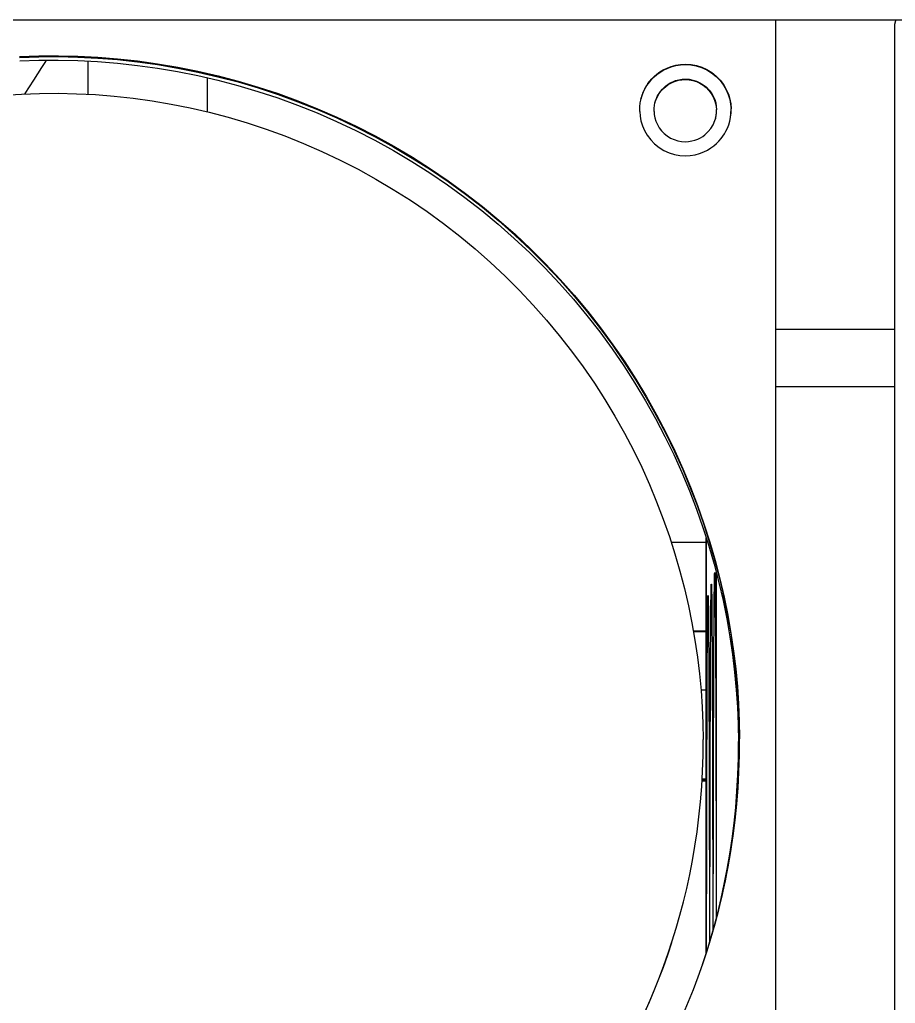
# Model space of a CAD drawing. Header units: millimetres. Extents: x -244 to 244, y -316 to 313.
# Drawn here: x -2.8 to 70.7, y 154.7 to 237.3 of the extents above; entities that cross this region are included whole.
import ezdxf

# ---------------------------------------------------------------- set-up
doc = ezdxf.new("R2010")
doc.units = ezdxf.units.MM
doc.layers.add('VISIBLE', color=7, linetype='Continuous')

msp = doc.modelspace()

# ---------------------------------------------------------------- linework, layer by layer
at = {"layer": 'VISIBLE'}
for p, q in [((-177.036, 237.329), (177.036, 237.329)), ((60.698, 116.051), (60.698, 237.329)), ((70.703, 236.958), (70.793, 237.257)), ((70.703, 116.051), (70.703, 236.958)), ((-2.83, 234.225), (-1.211, 234.282)), ((-2.829, 234.154), (-1.211, 234.211)), ((-2.825, 233.858), (-1.21, 233.915)), ((-1.211, 234.282), (0.423, 234.293)), ((-1.211, 234.211), (0.423, 234.222)), ((-1.21, 233.915), (0.422, 233.926)), ((-0.632, 233.812), (-0.563, 233.919)), ((0.422, 233.926), (2.068, 233.89)), ((0.422, 233.926), (2.068, 233.89)), ((0.423, 234.293), (2.071, 234.257)), ((0.423, 234.222), (2.07, 234.186)), ((0.423, 234.222), (2.07, 234.186)), ((2.07, 234.186), (3.731, 234.102)), ((2.071, 234.257), (3.732, 234.173)), ((3.731, 234.102), (5.402, 233.97)), ((3.731, 234.102), (5.402, 233.97)), ((3.732, 234.173), (5.403, 234.041)), ((5.402, 233.97), (7.081, 233.787)), ((5.402, 233.97), (7.081, 233.787)), ((5.403, 234.041), (7.083, 233.858)), ((-1.292, 232.78), (-0.957, 233.304)), ((-0.957, 233.304), (-0.632, 233.812)), ((2.068, 233.89), (3.726, 233.807)), ((2.904, 233.848), (2.904, 233.307)), ((2.904, 233.307), (2.904, 232.686)), ((3.726, 233.807), (5.395, 233.674)), ((3.726, 233.807), (5.395, 233.674)), ((5.395, 233.674), (7.072, 233.492)), ((5.395, 233.674), (7.072, 233.492)), ((7.072, 233.492), (8.755, 233.258)), ((7.081, 233.787), (8.766, 233.553)), ((7.083, 233.858), (8.769, 233.624)), ((8.755, 233.258), (10.442, 232.973)), ((8.766, 233.553), (10.455, 233.267)), ((8.769, 233.624), (10.459, 233.338)), ((10.455, 233.267), (12.147, 232.929)), ((10.459, 233.338), (12.15, 233)), ((50.967, 232.933), (51.254, 233.108)), ((51.246, 233.073), (51.565, 233.23)), ((51.254, 233.108), (51.573, 233.265)), ((51.565, 233.23), (51.915, 233.363)), ((51.573, 233.265), (51.923, 233.398)), ((51.915, 233.363), (52.295, 233.465)), ((51.923, 233.398), (52.303, 233.5)), ((52.295, 233.465), (52.702, 233.53)), ((52.303, 233.5), (52.71, 233.565)), ((52.702, 233.53), (53.131, 233.551)), ((52.71, 233.565), (53.139, 233.586)), ((53.131, 233.551), (53.575, 233.522)), ((53.139, 233.586), (53.583, 233.557)), ((53.575, 233.522), (54.025, 233.438)), ((53.583, 233.557), (54.034, 233.474)), ((54.025, 233.438), (54.473, 233.298)), ((54.034, 233.474), (54.481, 233.334)), ((54.473, 233.298), (54.906, 233.102)), ((54.481, 233.334), (54.914, 233.137)), ((54.906, 233.102), (55.314, 232.851)), ((54.914, 233.137), (55.323, 232.886)), ((-1.637, 232.241), (-1.292, 232.78)), ((2.904, 232.686), (2.904, 232.043)), ((10.442, 232.973), (12.131, 232.635)), ((12.131, 232.635), (13.82, 232.244)), ((12.147, 232.929), (13.837, 232.538)), ((12.15, 233), (13.841, 232.609)), ((12.92, 232.453), (12.92, 232.043)), ((13.837, 232.538), (15.525, 232.094)), ((13.841, 232.609), (15.529, 232.164)), ((50.108, 232.117), (50.281, 232.317)), ((50.116, 232.152), (50.288, 232.352)), ((50.281, 232.317), (50.478, 232.515)), ((50.288, 232.352), (50.486, 232.551)), ((50.478, 232.515), (50.704, 232.711)), ((50.486, 232.551), (50.712, 232.746)), ((50.704, 232.711), (50.96, 232.898)), ((50.712, 232.746), (50.967, 232.933)), ((50.96, 232.898), (51.246, 233.073)), ((52.29, 232.208), (52.55, 232.278)), ((52.542, 232.243), (52.821, 232.287)), ((52.55, 232.278), (52.829, 232.323)), ((52.821, 232.287), (53.114, 232.302)), ((52.829, 232.323), (53.122, 232.337)), ((53.114, 232.302), (53.418, 232.282)), ((53.122, 232.337), (53.426, 232.317)), ((53.418, 232.282), (53.726, 232.225)), ((53.418, 232.282), (53.726, 232.225)), ((53.426, 232.317), (53.734, 232.26)), ((53.734, 232.26), (54.04, 232.164)), ((55.314, 232.851), (55.689, 232.551)), ((55.323, 232.886), (55.697, 232.586)), ((55.689, 232.551), (56.02, 232.21)), ((55.697, 232.586), (56.029, 232.245)), ((-2.355, 231.122), (-1.992, 231.689)), ((-1.992, 231.689), (-1.637, 232.241)), ((2.904, 232.043), (2.905, 231.381)), ((12.92, 232.043), (12.92, 231.381)), ((13.82, 232.244), (15.505, 231.8)), ((15.505, 231.8), (17.185, 231.303)), ((15.525, 232.094), (17.206, 231.595)), ((15.529, 232.164), (17.212, 231.666)), ((17.206, 231.595), (18.88, 231.044)), ((17.212, 231.666), (18.886, 231.114)), ((49.573, 231.228), (49.693, 231.482)), ((49.58, 231.264), (49.701, 231.517)), ((49.693, 231.482), (49.823, 231.712)), ((49.701, 231.517), (49.831, 231.747)), ((49.823, 231.712), (49.959, 231.919)), ((49.831, 231.747), (49.967, 231.954)), ((49.959, 231.919), (50.108, 232.117)), ((49.967, 231.954), (50.116, 232.152)), ((50.944, 231.185), (51.164, 231.457)), ((50.952, 231.22), (51.172, 231.493)), ((51.164, 231.457), (51.454, 231.727)), ((51.172, 231.493), (51.462, 231.762)), ((51.454, 231.727), (51.629, 231.855)), ((51.462, 231.762), (51.636, 231.89)), ((51.629, 231.855), (51.825, 231.975)), ((51.636, 231.89), (51.832, 232.01)), ((51.825, 231.975), (52.042, 232.082)), ((51.832, 232.01), (52.05, 232.117)), ((52.042, 232.082), (52.282, 232.173)), ((52.05, 232.117), (52.29, 232.208)), ((52.282, 232.173), (52.542, 232.243)), ((53.726, 232.225), (54.032, 232.129)), ((53.726, 232.225), (54.032, 232.129)), ((54.032, 232.129), (54.328, 231.995)), ((54.032, 232.129), (54.328, 231.995)), ((54.04, 232.164), (54.336, 232.03)), ((54.328, 231.995), (54.608, 231.823)), ((54.328, 231.995), (54.608, 231.823)), ((54.336, 232.03), (54.616, 231.858)), ((54.608, 231.823), (54.864, 231.618)), ((54.608, 231.823), (54.864, 231.618)), ((54.616, 231.858), (54.872, 231.653)), ((54.864, 231.618), (55.09, 231.384)), ((54.864, 231.618), (55.09, 231.384)), ((54.872, 231.653), (55.099, 231.419)), ((56.02, 232.21), (56.303, 231.836)), ((56.029, 232.245), (56.311, 231.871)), ((56.303, 231.836), (56.533, 231.44)), ((56.311, 231.871), (56.542, 231.475)), ((56.533, 231.44), (56.711, 231.032)), ((56.542, 231.475), (56.719, 231.067)), ((-4.195, 230.981), (-2.679, 231.077)), ((-2.679, 231.077), (-1.147, 231.131)), ((-2.377, 231.087), (-2.355, 231.122)), ((-1.147, 231.131), (0.4, 231.141)), ((0.4, 231.141), (1.961, 231.107)), ((1.961, 231.107), (3.534, 231.028)), ((2.905, 231.381), (2.905, 231.06)), ((3.534, 231.028), (5.116, 230.902)), ((5.116, 230.902), (6.707, 230.729)), ((6.707, 230.729), (8.303, 230.508)), ((12.92, 231.381), (12.92, 230.702)), ((12.92, 230.702), (12.92, 230.008)), ((17.185, 231.303), (18.857, 230.752)), ((18.857, 230.752), (20.518, 230.147)), ((18.88, 231.044), (20.544, 230.438)), ((18.886, 231.114), (20.55, 230.508)), ((49.315, 230.353), (49.383, 230.681)), ((49.377, 230.65), (49.466, 230.95)), ((49.383, 230.681), (49.473, 230.985)), ((49.466, 230.95), (49.573, 231.228)), ((49.473, 230.985), (49.58, 231.264)), ((50.606, 230.523), (50.762, 230.886)), ((50.614, 230.558), (50.77, 230.922)), ((50.762, 230.886), (50.944, 231.185)), ((50.77, 230.922), (50.952, 231.22)), ((55.09, 231.384), (55.284, 231.129)), ((55.099, 231.419), (55.292, 231.164)), ((55.284, 231.129), (55.442, 230.858)), ((55.292, 231.164), (55.45, 230.893)), ((55.442, 230.858), (55.563, 230.579)), ((55.45, 230.893), (55.571, 230.614)), ((55.571, 230.614), (55.657, 230.333)), ((56.711, 231.032), (56.836, 230.621)), ((56.719, 231.067), (56.845, 230.656)), ((56.836, 230.621), (56.912, 230.216)), ((56.845, 230.656), (56.921, 230.251)), ((8.303, 230.508), (9.903, 230.237)), ((9.903, 230.237), (11.505, 229.917)), ((11.505, 229.917), (13.106, 229.546)), ((12.92, 230.008), (12.921, 229.589)), ((20.518, 230.147), (22.166, 229.489)), ((20.544, 230.438), (22.194, 229.78)), ((20.55, 230.508), (22.201, 229.849)), ((22.194, 229.78), (23.829, 229.068)), ((22.201, 229.849), (23.836, 229.137)), ((49.268, 229.625), (49.275, 230)), ((49.275, 230), (49.315, 230.353)), ((50.474, 229.627), (50.479, 229.883)), ((50.479, 229.883), (50.506, 230.125)), ((50.506, 230.125), (50.553, 230.35)), ((50.546, 230.32), (50.606, 230.523)), ((50.553, 230.35), (50.614, 230.558)), ((55.563, 230.579), (55.649, 230.298)), ((55.649, 230.298), (55.701, 230.021)), ((55.657, 230.333), (55.709, 230.056)), ((55.701, 230.021), (55.723, 229.752)), ((55.709, 230.056), (55.731, 229.787)), ((55.727, 229.531), (55.731, 229.787)), ((56.912, 230.216), (56.945, 229.824)), ((56.921, 230.251), (56.953, 229.859)), ((56.938, 229.45), (56.945, 229.824)), ((56.946, 229.484), (56.953, 229.859)), ((13.106, 229.546), (14.704, 229.125)), ((14.704, 229.125), (16.298, 228.654)), ((22.166, 229.489), (23.799, 228.779)), ((23.829, 229.068), (25.445, 228.303)), ((23.836, 229.137), (25.453, 228.373)), ((49.268, 229.625), (49.3, 229.233)), ((49.3, 229.233), (49.377, 228.828)), ((50.474, 229.627), (50.496, 229.359)), ((50.496, 229.359), (50.548, 229.082)), ((50.548, 229.082), (50.634, 228.801)), ((55.591, 228.857), (55.653, 229.064)), ((55.649, 229.05), (55.691, 229.255)), ((55.653, 229.064), (55.699, 229.289)), ((55.691, 229.255), (55.718, 229.496)), ((55.699, 229.289), (55.727, 229.531)), ((55.718, 229.496), (55.723, 229.752)), ((56.834, 228.786), (56.898, 229.097)), ((56.838, 228.803), (56.906, 229.131)), ((56.898, 229.097), (56.938, 229.45)), ((56.906, 229.131), (56.946, 229.484)), ((16.298, 228.654), (17.883, 228.131)), ((17.883, 228.131), (19.459, 227.558)), ((23.799, 228.779), (25.413, 228.015)), ((25.445, 228.303), (27.041, 227.487)), ((25.453, 228.373), (27.049, 227.556)), ((49.377, 228.828), (49.502, 228.417)), ((49.502, 228.417), (49.679, 228.009)), ((50.634, 228.801), (50.755, 228.521)), ((50.755, 228.521), (50.913, 228.251)), ((50.755, 228.521), (50.913, 228.251)), ((50.913, 228.251), (51.107, 227.995)), ((50.913, 228.251), (51.107, 227.995)), ((55.034, 227.922), (55.254, 228.194)), ((55.254, 228.194), (55.435, 228.493)), ((55.435, 228.493), (55.591, 228.857)), ((56.521, 227.967), (56.641, 228.221)), ((56.641, 228.221), (56.748, 228.499)), ((56.748, 228.499), (56.838, 228.803)), ((19.459, 227.558), (21.022, 226.934)), ((25.413, 228.015), (27.007, 227.2)), ((27.041, 227.487), (28.614, 226.62)), ((27.049, 227.556), (28.623, 226.689)), ((49.679, 228.009), (49.91, 227.613)), ((49.91, 227.613), (50.193, 227.239)), ((51.107, 227.995), (51.333, 227.761)), ((51.107, 227.995), (51.333, 227.761)), ((51.333, 227.761), (51.589, 227.556)), ((51.589, 227.556), (51.869, 227.385)), ((51.589, 227.556), (51.869, 227.385)), ((51.869, 227.385), (52.165, 227.25)), ((51.869, 227.385), (52.165, 227.25)), ((53.915, 227.206), (54.155, 227.297)), ((54.155, 227.297), (54.373, 227.404)), ((54.373, 227.404), (54.569, 227.524)), ((54.569, 227.524), (54.744, 227.652)), ((54.744, 227.652), (55.034, 227.922)), ((55.933, 227.132), (56.106, 227.332)), ((56.106, 227.332), (56.255, 227.53)), ((56.255, 227.53), (56.391, 227.737)), ((56.391, 227.737), (56.521, 227.967)), ((21.022, 226.934), (22.57, 226.259)), ((27.007, 227.2), (28.578, 226.334)), ((28.614, 226.62), (30.161, 225.703)), ((28.623, 226.689), (30.17, 225.772)), ((50.193, 227.239), (50.525, 226.898)), ((50.193, 227.239), (50.525, 226.898)), ((50.525, 226.898), (50.899, 226.598)), ((50.899, 226.598), (51.307, 226.347)), ((50.899, 226.598), (51.307, 226.347)), ((52.165, 227.25), (52.471, 227.154)), ((52.471, 227.154), (52.78, 227.097)), ((52.78, 227.097), (53.083, 227.077)), ((53.083, 227.077), (53.377, 227.092)), ((53.377, 227.092), (53.655, 227.136)), ((53.655, 227.136), (53.915, 227.206)), ((54.968, 226.376), (55.254, 226.551)), ((55.254, 226.551), (55.51, 226.738)), ((55.51, 226.738), (55.735, 226.933)), ((55.735, 226.933), (55.933, 227.132)), ((22.57, 226.259), (24.101, 225.535)), ((28.578, 226.334), (30.123, 225.418)), ((30.161, 225.703), (31.68, 224.737)), ((30.17, 225.772), (31.69, 224.806)), ((51.307, 226.347), (51.741, 226.15)), ((51.307, 226.347), (51.741, 226.15)), ((51.741, 226.15), (52.188, 226.01)), ((52.188, 226.01), (52.639, 225.927)), ((52.639, 225.927), (53.083, 225.898)), ((53.083, 225.898), (53.512, 225.919)), ((53.512, 225.919), (53.919, 225.984)), ((53.919, 225.984), (54.299, 226.086)), ((54.299, 226.086), (54.649, 226.219)), ((54.649, 226.219), (54.968, 226.376)), ((24.101, 225.535), (25.613, 224.762)), ((30.123, 225.418), (31.64, 224.454)), ((25.613, 224.762), (27.102, 223.941)), ((31.64, 224.454), (33.128, 223.442)), ((31.68, 224.737), (33.17, 223.724)), ((31.69, 224.806), (33.18, 223.792)), ((27.102, 223.941), (28.568, 223.073)), ((33.128, 223.442), (34.583, 222.384)), ((33.17, 223.724), (34.626, 222.665)), ((33.18, 223.792), (34.637, 222.732)), ((28.568, 223.073), (30.007, 222.158)), ((34.583, 222.384), (36.003, 221.281)), ((34.626, 222.665), (36.049, 221.561)), ((34.637, 222.732), (36.06, 221.628)), ((30.007, 222.158), (31.417, 221.198)), ((36.049, 221.561), (37.434, 220.415)), ((36.06, 221.628), (37.446, 220.482)), ((31.417, 221.198), (32.797, 220.195)), ((36.003, 221.281), (37.387, 220.136)), ((32.797, 220.195), (34.144, 219.149)), ((37.387, 220.136), (38.733, 218.95)), ((37.434, 220.415), (38.782, 219.227)), ((37.446, 220.482), (38.794, 219.294)), ((34.144, 219.149), (35.457, 218.063)), ((38.782, 219.227), (40.089, 218.001)), ((38.794, 219.294), (40.101, 218.067)), ((38.733, 218.95), (40.039, 217.726)), ((35.457, 218.063), (36.733, 216.939)), ((40.039, 217.726), (41.302, 216.464)), ((40.089, 218.001), (41.355, 216.738)), ((40.101, 218.067), (41.367, 216.803)), ((36.733, 216.939), (37.971, 215.777)), ((41.355, 216.738), (42.577, 215.439)), ((41.367, 216.803), (42.59, 215.505)), ((37.971, 215.777), (39.17, 214.58)), ((41.302, 216.464), (42.523, 215.167)), ((42.523, 215.167), (43.699, 213.838)), ((42.577, 215.439), (43.754, 214.109)), ((42.59, 215.505), (43.768, 214.174)), ((39.17, 214.58), (40.328, 213.351)), ((43.754, 214.109), (44.886, 212.748)), ((43.768, 214.174), (44.9, 212.812)), ((40.328, 213.351), (41.443, 212.09)), ((43.699, 213.838), (44.829, 212.479)), ((44.829, 212.479), (45.913, 211.092)), ((44.886, 212.748), (45.971, 211.359)), ((44.9, 212.812), (45.985, 211.423)), ((41.443, 212.09), (42.515, 210.801)), ((42.515, 210.801), (43.542, 209.486)), ((45.913, 211.092), (46.948, 209.679)), ((45.971, 211.359), (47.008, 209.944)), ((45.985, 211.423), (47.022, 210.007)), ((60.698, 211.332), (70.703, 211.332)), ((47.008, 209.944), (47.996, 208.506)), ((47.022, 210.007), (48.011, 208.569)), ((43.542, 209.486), (44.525, 208.146)), ((46.948, 209.679), (47.935, 208.242)), ((47.996, 208.506), (48.935, 207.047)), ((48.011, 208.569), (48.95, 207.109)), ((44.525, 208.146), (45.461, 206.783)), ((47.935, 208.242), (48.873, 206.785)), ((45.461, 206.783), (46.35, 205.401)), ((48.873, 206.785), (49.762, 205.31)), ((48.935, 207.047), (49.825, 205.569)), ((48.95, 207.109), (49.84, 205.632)), ((60.698, 206.51), (70.703, 206.51)), ((46.35, 205.401), (47.193, 204.002)), ((49.762, 205.31), (50.6, 203.818)), ((49.825, 205.569), (50.664, 204.076)), ((49.84, 205.632), (50.68, 204.138)), ((47.193, 204.002), (47.988, 202.587)), ((50.6, 203.818), (51.389, 202.313)), ((50.664, 204.076), (51.454, 202.568)), ((50.68, 204.138), (51.47, 202.63)), ((47.988, 202.587), (48.736, 201.16)), ((51.454, 202.568), (52.193, 201.05)), ((51.454, 202.568), (52.193, 201.05)), ((51.47, 202.63), (52.209, 201.111)), ((51.389, 202.313), (52.127, 200.796)), ((48.736, 201.16), (49.436, 199.721)), ((52.193, 201.05), (52.883, 199.522)), ((52.209, 201.111), (52.899, 199.583)), ((52.127, 200.796), (52.816, 199.27)), ((49.436, 199.721), (50.089, 198.274)), ((52.816, 199.27), (53.455, 197.738)), ((52.883, 199.522), (53.522, 197.988)), ((52.899, 199.583), (53.539, 198.048)), ((50.089, 198.274), (50.695, 196.821)), ((53.455, 197.738), (54.044, 196.2)), ((53.455, 197.738), (54.044, 196.2)), ((53.522, 197.988), (54.113, 196.449)), ((53.522, 197.988), (54.113, 196.449)), ((53.539, 198.048), (54.129, 196.508)), ((50.695, 196.821), (51.254, 195.363)), ((54.044, 196.2), (54.585, 194.661)), ((54.044, 196.2), (54.585, 194.661)), ((54.113, 196.449), (54.654, 194.907)), ((54.113, 196.449), (54.654, 194.907)), ((54.129, 196.508), (54.671, 194.966)), ((51.254, 195.363), (51.767, 193.903)), ((54.585, 194.661), (55.077, 193.121)), ((54.585, 194.661), (55.077, 193.121)), ((54.654, 194.907), (55.147, 193.365)), ((54.654, 194.907), (55.147, 193.365)), ((54.671, 194.966), (55.164, 193.424)), ((51.767, 193.903), (52.234, 192.443)), ((51.918, 193.43), (54.868, 193.43)), ((54.868, 158.918), (54.868, 193.776)), ((54.871, 158.927), (54.871, 193.767)), ((55.164, 193.424), (55.609, 191.884)), ((55.077, 193.121), (55.522, 191.583)), ((55.077, 193.121), (55.522, 191.583)), ((55.147, 193.365), (55.593, 191.825)), ((55.147, 193.365), (55.593, 191.825)), ((52.234, 192.443), (52.656, 190.984)), ((55.593, 191.825), (55.991, 190.289)), ((55.593, 191.825), (55.991, 190.289)), ((55.609, 191.884), (56.008, 190.347)), ((55.609, 191.884), (56.008, 190.347)), ((52.656, 190.984), (53.034, 189.529)), ((55.522, 191.583), (55.921, 190.049)), ((55.548, 189.978), (55.552, 190.208)), ((55.552, 190.208), (55.555, 190.407)), ((55.555, 190.407), (55.559, 190.572)), ((55.559, 190.572), (55.563, 190.704)), ((55.563, 190.704), (55.566, 190.8)), ((55.566, 190.8), (55.57, 190.86)), ((55.57, 190.86), (55.574, 190.883)), ((55.574, 190.883), (55.578, 190.866)), ((55.574, 190.883), (55.578, 190.866)), ((55.578, 190.866), (55.581, 190.81)), ((55.578, 190.866), (55.581, 190.81)), ((55.581, 190.81), (55.585, 190.713)), ((55.585, 190.713), (55.589, 190.574)), ((55.589, 190.574), (55.593, 190.394)), ((55.593, 190.394), (55.597, 190.17)), ((55.597, 190.17), (55.601, 189.903)), ((55.715, 161.86), (55.715, 190.839)), ((55.991, 190.289), (56.344, 188.758)), ((56.008, 190.347), (56.361, 188.815)), ((53.034, 189.529), (53.368, 188.079)), ((55.269, 189.24), (55.273, 189.437)), ((55.273, 189.437), (55.276, 189.602)), ((55.276, 189.602), (55.28, 189.733)), ((55.28, 189.733), (55.283, 189.829)), ((55.283, 189.829), (55.287, 189.889)), ((55.287, 189.889), (55.291, 189.911)), ((55.291, 189.911), (55.295, 189.894)), ((55.291, 189.911), (55.295, 189.894)), ((55.295, 189.894), (55.298, 189.838)), ((55.295, 189.894), (55.298, 189.838)), ((55.298, 189.838), (55.302, 189.742)), ((55.302, 189.742), (55.306, 189.604)), ((55.306, 189.604), (55.31, 189.424)), ((55.31, 189.424), (55.314, 189.201)), ((55.538, 189.111), (55.542, 189.428)), ((55.542, 189.428), (55.545, 189.717)), ((55.545, 189.717), (55.548, 189.978)), ((55.601, 189.903), (55.605, 189.591)), ((55.605, 189.591), (55.609, 189.236)), ((55.921, 190.049), (56.273, 188.52)), ((54.989, 188.282), (54.993, 188.478)), ((54.993, 188.478), (54.996, 188.642)), ((54.996, 188.642), (55, 188.772)), ((55, 188.772), (55.003, 188.868)), ((55.003, 188.868), (55.007, 188.927)), ((55.007, 188.927), (55.011, 188.949)), ((55.011, 188.949), (55.014, 188.932)), ((55.011, 188.949), (55.014, 188.932)), ((55.014, 188.932), (55.018, 188.876)), ((55.018, 188.876), (55.022, 188.78)), ((55.022, 188.78), (55.026, 188.643)), ((55.026, 188.643), (55.03, 188.464)), ((55.03, 188.464), (55.033, 188.242)), ((55.256, 188.149), (55.259, 188.464)), ((55.259, 188.464), (55.262, 188.752)), ((55.262, 188.752), (55.266, 189.011)), ((55.266, 189.011), (55.269, 189.24)), ((55.314, 189.201), (55.318, 188.935)), ((55.318, 188.935), (55.321, 188.625)), ((55.321, 188.625), (55.325, 188.271)), ((55.532, 188.4), (55.535, 188.768)), ((55.535, 188.768), (55.538, 189.111)), ((55.609, 189.236), (55.612, 188.835)), ((55.612, 188.835), (55.616, 188.39)), ((56.273, 188.52), (56.581, 186.998)), ((56.344, 188.758), (56.652, 187.234)), ((56.361, 188.815), (56.669, 187.291)), ((53.368, 188.079), (53.66, 186.636)), ((54.979, 187.51), (54.982, 187.796)), ((54.982, 187.796), (54.986, 188.054)), ((54.986, 188.054), (54.989, 188.282)), ((55.033, 188.242), (55.037, 187.978)), ((55.037, 187.978), (55.041, 187.669)), ((55.041, 187.669), (55.045, 187.317)), ((55.249, 187.442), (55.252, 187.808)), ((55.252, 187.808), (55.256, 188.149)), ((55.325, 188.271), (55.329, 187.873)), ((55.329, 187.873), (55.333, 187.43)), ((55.526, 187.595), (55.529, 188.009)), ((55.529, 188.009), (55.532, 188.4)), ((55.616, 188.39), (55.62, 187.901)), ((55.62, 187.901), (55.624, 187.367)), ((54.97, 186.493), (54.973, 186.857)), ((54.973, 186.857), (54.976, 187.196)), ((54.976, 187.196), (54.979, 187.51)), ((55.045, 187.317), (55.049, 186.921)), ((55.049, 186.921), (55.052, 186.48)), ((55.243, 186.641), (55.246, 187.052)), ((55.246, 187.052), (55.249, 187.442)), ((55.333, 187.43), (55.337, 186.943)), ((55.337, 186.943), (55.341, 186.412)), ((55.52, 186.706), (55.523, 187.161)), ((55.523, 187.161), (55.526, 187.595)), ((55.624, 187.367), (55.628, 186.788)), ((56.581, 186.998), (56.844, 185.485)), ((56.652, 187.234), (56.916, 185.719)), ((56.669, 187.291), (56.933, 185.776)), ((53.66, 186.636), (53.91, 185.201)), ((53.775, 185.975), (54.868, 185.975)), ((54.963, 185.696), (54.966, 186.105)), ((54.966, 186.105), (54.97, 186.493)), ((55.052, 186.48), (55.056, 185.995)), ((55.056, 185.995), (55.06, 185.467)), ((55.237, 185.757), (55.24, 186.208)), ((55.24, 186.208), (55.243, 186.641)), ((55.341, 186.412), (55.344, 185.836)), ((55.514, 185.744), (55.517, 186.234)), ((55.517, 186.234), (55.52, 186.706)), ((55.628, 186.788), (55.632, 186.166)), ((55.632, 186.166), (55.635, 185.501)), ((53.784, 185.919), (54.868, 185.919)), ((53.91, 185.201), (54.119, 183.776)), ((54.958, 184.817), (54.961, 185.266)), ((54.961, 185.266), (54.963, 185.696)), ((55.06, 185.467), (55.064, 184.894)), ((55.232, 184.8), (55.234, 185.287)), ((55.234, 185.287), (55.237, 185.757)), ((55.344, 185.836), (55.348, 185.217)), ((55.348, 185.217), (55.352, 184.555)), ((55.509, 184.719), (55.511, 185.239)), ((55.511, 185.239), (55.514, 185.744)), ((55.635, 185.501), (55.639, 184.793)), ((56.844, 185.485), (57.065, 183.982)), ((56.916, 185.719), (57.137, 184.215)), ((56.933, 185.776), (57.155, 184.271)), ((54.952, 183.864), (54.955, 184.349)), ((54.955, 184.349), (54.958, 184.817)), ((55.064, 184.894), (55.067, 184.278)), ((55.229, 184.297), (55.232, 184.8)), ((55.352, 184.555), (55.355, 183.851)), ((55.506, 184.185), (55.509, 184.719)), ((55.639, 184.793), (55.642, 184.043)), ((54.119, 183.776), (54.29, 182.362)), ((54.95, 183.364), (54.952, 183.864)), ((55.067, 184.278), (55.071, 183.619)), ((55.071, 183.619), (55.074, 182.918)), ((55.224, 183.248), (55.226, 183.779)), ((55.226, 183.779), (55.229, 184.297)), ((55.355, 183.851), (55.359, 183.105)), ((55.501, 183.081), (55.504, 183.639)), ((55.504, 183.639), (55.506, 184.185)), ((55.642, 184.043), (55.646, 183.252)), ((57.065, 183.982), (57.245, 182.492)), ((57.137, 184.215), (57.317, 182.722)), ((57.155, 184.271), (57.335, 182.778)), ((54.944, 182.321), (54.947, 182.849)), ((54.947, 182.849), (54.95, 183.364)), ((55.074, 182.918), (55.078, 182.176)), ((55.219, 182.15), (55.221, 182.705)), ((55.221, 182.705), (55.224, 183.248)), ((55.359, 183.105), (55.362, 182.318)), ((55.499, 182.513), (55.501, 183.081)), ((55.646, 183.252), (55.649, 182.422)), ((57.317, 182.722), (57.457, 181.243)), ((57.335, 182.778), (57.474, 181.298)), ((54.29, 182.362), (54.421, 180.961)), ((54.942, 181.781), (54.944, 182.321)), ((55.078, 182.176), (55.081, 181.393)), ((55.217, 181.585), (55.219, 182.15)), ((55.362, 182.318), (55.366, 181.492)), ((55.494, 181.35), (55.497, 181.936)), ((55.497, 181.936), (55.499, 182.513)), ((55.649, 182.422), (55.653, 181.553)), ((57.245, 182.492), (57.384, 181.014)), ((54.937, 180.667), (54.94, 181.229)), ((54.94, 181.229), (54.942, 181.781)), ((55.081, 181.393), (55.085, 180.571)), ((55.212, 180.428), (55.214, 181.011)), ((55.214, 181.011), (55.217, 181.585)), ((55.366, 181.492), (55.369, 180.627)), ((55.492, 180.757), (55.494, 181.35)), ((55.653, 181.553), (55.656, 180.647)), ((57.384, 181.014), (57.484, 179.552)), ((57.457, 181.243), (57.557, 179.779)), ((57.474, 181.298), (57.574, 179.833)), ((54.417, 181.005), (54.868, 181.005)), ((54.421, 180.961), (54.516, 179.574)), ((54.935, 180.095), (54.937, 180.667)), ((55.085, 180.571), (55.088, 179.711)), ((55.21, 179.838), (55.212, 180.428)), ((55.369, 180.627), (55.372, 179.725)), ((55.49, 180.158), (55.492, 180.757)), ((55.656, 180.647), (55.659, 179.704)), ((54.516, 179.574), (54.575, 178.202)), ((54.931, 178.929), (54.933, 179.516)), ((54.933, 179.516), (54.935, 180.095)), ((55.088, 179.711), (55.091, 178.814)), ((55.208, 179.242), (55.21, 179.838)), ((55.372, 179.725), (55.375, 178.788)), ((55.486, 178.942), (55.488, 179.552)), ((55.488, 179.552), (55.49, 180.158)), ((55.659, 179.704), (55.662, 178.728)), ((57.484, 179.552), (57.546, 178.105)), ((57.557, 179.779), (57.619, 178.33)), ((57.574, 179.833), (57.636, 178.384)), ((54.929, 178.335), (54.931, 178.929)), ((55.091, 178.814), (55.094, 177.881)), ((55.204, 178.032), (55.206, 178.639)), ((55.206, 178.639), (55.208, 179.242)), ((55.375, 178.788), (55.378, 177.816)), ((55.484, 178.327), (55.486, 178.942)), ((55.662, 178.728), (55.665, 177.718)), ((54.575, 178.202), (54.6, 176.845)), ((54.925, 177.132), (54.927, 177.736)), ((54.927, 177.736), (54.929, 178.335)), ((55.094, 177.881), (55.097, 176.914)), ((55.202, 177.421), (55.204, 178.032)), ((55.378, 177.816), (55.381, 176.812)), ((55.48, 177.089), (55.482, 177.71)), ((55.482, 177.71), (55.484, 178.327)), ((55.665, 177.718), (55.668, 176.678)), ((57.546, 178.105), (57.572, 176.675)), ((57.619, 178.33), (57.645, 176.898)), ((57.636, 178.384), (57.662, 176.952)), ((54.923, 176.524), (54.925, 177.132)), ((55.097, 176.914), (55.1, 175.915)), ((55.2, 176.806), (55.202, 177.421)), ((55.479, 176.466), (55.48, 177.089)), ((57.635, 175.484), (57.645, 176.898)), ((57.653, 175.537), (57.662, 176.952)), ((54.591, 175.506), (54.6, 176.845)), ((54.921, 175.912), (54.923, 176.524)), ((55.197, 175.569), (55.198, 176.189)), ((55.198, 176.189), (55.2, 176.806)), ((55.381, 176.812), (55.384, 175.777)), ((55.477, 175.842), (55.479, 176.466)), ((55.668, 176.678), (55.671, 175.608)), ((57.562, 175.263), (57.572, 176.675)), ((54.55, 174.185), (54.591, 175.506)), ((54.918, 174.681), (54.919, 175.298)), ((54.919, 175.298), (54.921, 175.912)), ((55.1, 175.915), (55.103, 174.885)), ((55.195, 174.948), (55.197, 175.569)), ((55.384, 175.777), (55.387, 174.712)), ((55.475, 175.217), (55.477, 175.842)), ((55.671, 175.608), (55.674, 174.511)), ((57.519, 173.869), (57.562, 175.263)), ((57.592, 174.089), (57.635, 175.484)), ((57.609, 174.142), (57.653, 175.537)), ((54.916, 174.063), (54.918, 174.681)), ((55.103, 174.885), (55.106, 173.826)), ((55.193, 174.326), (55.195, 174.948)), ((55.387, 174.712), (55.39, 173.621)), ((55.472, 173.966), (55.475, 175.217)), ((55.674, 174.511), (55.676, 173.388)), ((54.478, 172.882), (54.55, 174.185)), ((54.914, 173.445), (54.916, 174.063)), ((55.106, 173.826), (55.109, 172.74)), ((55.19, 173.082), (55.193, 174.326)), ((55.39, 173.621), (55.392, 172.503)), ((55.469, 172.718), (55.472, 173.966)), ((57.443, 172.495), (57.519, 173.869)), ((57.516, 172.714), (57.592, 174.089)), ((57.533, 172.766), (57.609, 174.142)), ((54.376, 171.598), (54.478, 172.882)), ((54.505, 173.378), (54.868, 173.378)), ((54.509, 173.442), (54.868, 173.442)), ((54.511, 173.485), (54.868, 173.485)), ((54.515, 173.55), (54.868, 173.55)), ((54.911, 172.206), (54.914, 173.445)), ((55.188, 171.84), (55.19, 173.082)), ((55.676, 173.388), (55.679, 172.241)), ((57.426, 171.411), (57.533, 172.766)), ((54.909, 170.971), (54.911, 172.206)), ((55.109, 172.74), (55.111, 171.628)), ((55.392, 172.503), (55.395, 171.362)), ((55.467, 171.476), (55.469, 172.718)), ((55.679, 172.241), (55.681, 171.073)), ((57.336, 171.142), (57.443, 172.495)), ((57.409, 171.359), (57.516, 172.714)), ((54.247, 170.335), (54.376, 171.598)), ((55.111, 171.628), (55.114, 170.493)), ((55.185, 170.604), (55.188, 171.84)), ((55.395, 171.362), (55.397, 170.2)), ((55.464, 170.243), (55.467, 171.476)), ((57.2, 169.81), (57.336, 171.142)), ((57.272, 170.025), (57.409, 171.359)), ((57.289, 170.076), (57.426, 171.411)), ((54.09, 169.092), (54.247, 170.335)), ((54.906, 169.742), (54.909, 170.971)), ((55.114, 170.493), (55.116, 169.336)), ((55.182, 169.378), (55.185, 170.604)), ((55.681, 171.073), (55.684, 169.884)), ((54.903, 168.522), (54.906, 169.742)), ((55.397, 170.2), (55.4, 169.018)), ((55.462, 168.983), (55.464, 170.243)), ((55.684, 169.884), (55.686, 168.678)), ((57.034, 168.499), (57.2, 169.81)), ((57.107, 168.712), (57.272, 170.025)), ((57.124, 168.763), (57.289, 170.076)), ((53.908, 167.87), (54.09, 169.092)), ((55.116, 169.336), (55.118, 168.16)), ((55.18, 168.125), (55.182, 169.378)), ((55.4, 169.018), (55.402, 167.817)), ((55.46, 167.656), (55.462, 168.983)), ((55.686, 168.678), (55.688, 167.456)), ((56.914, 167.422), (57.107, 168.712)), ((56.931, 167.473), (57.124, 168.763)), ((53.701, 166.669), (53.908, 167.87)), ((54.901, 167.275), (54.903, 168.522)), ((55.118, 168.16), (55.121, 166.966)), ((55.178, 166.804), (55.18, 168.125)), ((55.402, 167.817), (55.404, 166.602)), ((56.842, 167.211), (57.034, 168.499)), ((54.899, 165.961), (54.901, 167.275)), ((55.121, 166.966), (55.123, 165.756)), ((55.457, 166.26), (55.46, 167.656)), ((55.688, 167.456), (55.69, 166.22)), ((56.624, 165.945), (56.842, 167.211)), ((56.695, 166.154), (56.914, 167.422)), ((56.713, 166.205), (56.931, 167.473)), ((53.47, 165.49), (53.701, 166.669)), ((55.176, 165.415), (55.178, 166.804)), ((55.404, 166.602), (55.406, 165.372)), ((55.455, 164.791), (55.457, 166.26)), ((55.69, 166.22), (55.692, 164.973)), ((56.452, 164.91), (56.695, 166.154)), ((56.47, 164.96), (56.713, 166.205)), ((53.218, 164.333), (53.47, 165.49)), ((54.897, 164.579), (54.899, 165.961)), ((55.123, 165.756), (55.124, 164.533)), ((55.173, 163.954), (55.176, 165.415)), ((55.406, 165.372), (55.407, 164.131)), ((56.381, 164.702), (56.624, 165.945)), ((54.895, 163.125), (54.897, 164.579)), ((55.124, 164.533), (55.126, 163.298)), ((55.454, 164.03), (55.455, 164.791)), ((55.692, 164.973), (55.693, 163.715)), ((56.115, 163.482), (56.381, 164.702)), ((56.186, 163.688), (56.452, 164.91)), ((56.203, 163.738), (56.47, 164.96)), ((52.945, 163.199), (53.218, 164.333)), ((55.172, 163.196), (55.173, 163.954)), ((55.407, 164.131), (55.409, 162.88)), ((55.453, 163.249), (55.454, 164.03)), ((55.693, 163.715), (55.695, 162.45)), ((55.898, 162.49), (56.186, 163.688)), ((55.915, 162.54), (56.203, 163.738)), ((52.652, 162.086), (52.945, 163.199)), ((54.893, 162.371), (54.895, 163.125)), ((55.126, 163.298), (55.128, 162.053)), ((55.171, 162.42), (55.172, 163.196)), ((55.409, 162.88), (55.411, 161.621)), ((55.452, 162.45), (55.453, 163.249)), ((55.827, 162.285), (56.115, 163.482)), ((52.341, 160.997), (52.652, 162.086)), ((54.892, 161.599), (54.893, 162.371)), ((55.128, 162.053), (55.129, 160.8)), ((55.17, 161.625), (55.171, 162.42)), ((55.451, 161.632), (55.452, 162.45)), ((55.518, 161.112), (55.827, 162.285)), ((55.589, 161.316), (55.898, 162.49)), ((55.606, 161.365), (55.915, 162.54)), ((55.695, 162.45), (55.696, 161.786)), ((54.891, 160.808), (54.892, 161.599)), ((55.169, 160.811), (55.17, 161.625)), ((55.26, 160.165), (55.589, 161.316)), ((55.277, 160.214), (55.606, 161.365)), ((55.411, 161.621), (55.412, 160.739)), ((55.45, 160.873), (55.451, 161.632)), ((52.012, 159.929), (52.341, 160.997)), ((54.89, 159.998), (54.891, 160.808)), ((55.129, 160.8), (55.131, 159.77)), ((55.168, 159.978), (55.169, 160.811)), ((55.19, 159.963), (55.518, 161.112)), ((51.622, 158.748), (51.967, 159.792)), ((51.667, 158.885), (52.012, 159.929)), ((51.967, 159.792), (52.012, 159.929)), ((54.843, 158.838), (55.19, 159.963)), ((54.889, 159.169), (54.89, 159.998)), ((54.913, 159.039), (55.26, 160.165)), ((54.929, 159.087), (55.277, 160.214)), ((55.168, 159.892), (55.168, 159.978)), ((51.262, 157.727), (51.622, 158.748)), ((51.306, 157.863), (51.667, 158.885)), ((54.507, 157.819), (54.843, 158.838)), ((54.553, 157.952), (54.913, 159.039)), ((54.565, 157.984), (54.929, 159.087)), ((54.889, 158.987), (54.889, 159.169)), ((54.184, 156.904), (54.565, 157.984)), ((50.887, 156.729), (51.262, 157.727)), ((50.931, 156.863), (51.306, 157.863)), ((50.499, 155.752), (50.887, 156.729)), ((50.543, 155.886), (50.931, 156.863)), ((53.788, 155.849), (54.184, 156.904)), ((50.099, 154.798), (50.499, 155.752)), ((50.142, 154.931), (50.543, 155.886)), ((53.378, 154.817), (53.788, 155.849)), ((49.687, 153.866), (50.099, 154.798)), ((49.729, 153.998), (50.142, 154.931)), ((52.954, 153.808), (53.378, 154.817))]:
    msp.add_line(p, q, dxfattribs=at)

doc.saveas('drawing.dxf')
